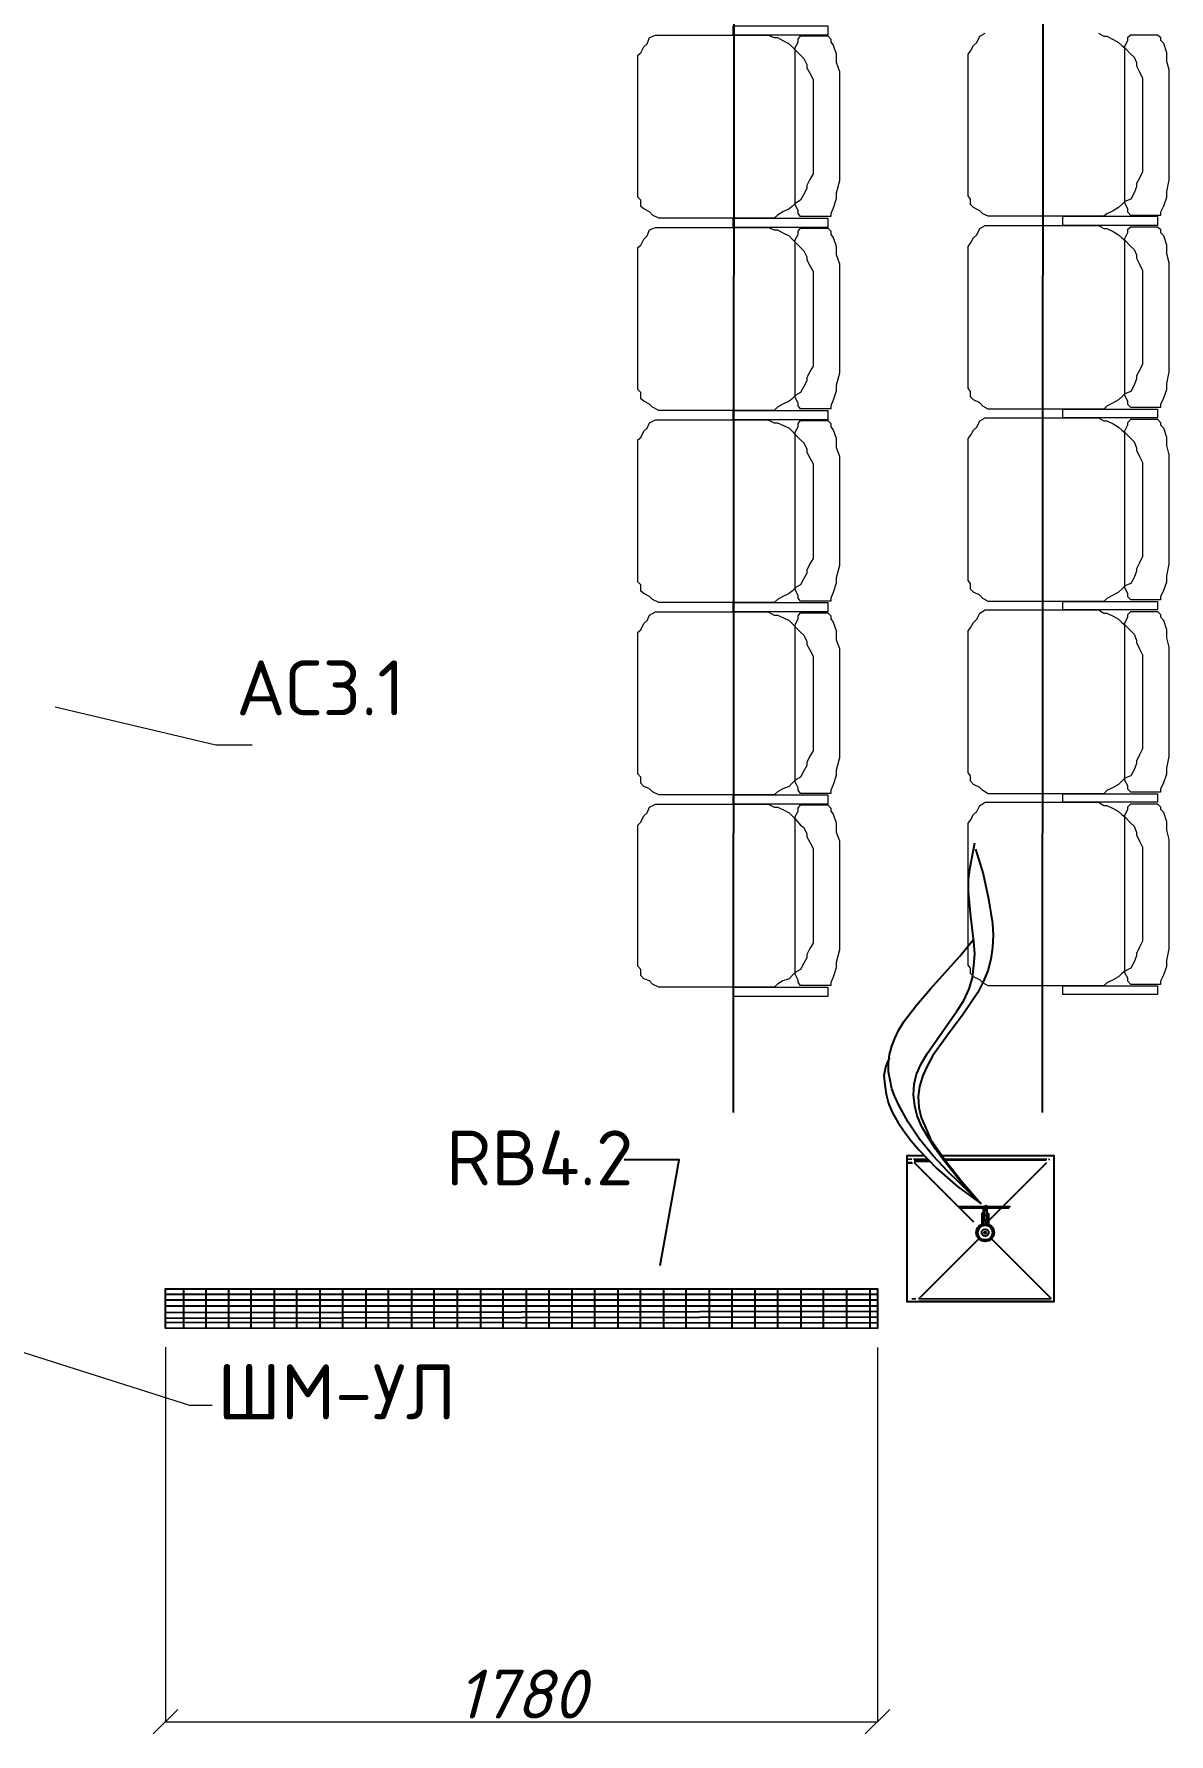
# Model space of a CAD drawing. Header units: millimetres. Extents: x 3050 to 430575, y -569542 to 36130.
# Drawn here: x 299157 to 302059, y -473639 to -469292 of the extents above; entities that cross this region are included whole.
import ezdxf

# ---------------------------------------------------------------- set-up
doc = ezdxf.new("R2010")
doc.units = ezdxf.units.MM
doc.layers.add('PDF _Геометрия', color=7, linetype='Continuous')
doc.layers.add('PDF _Текст', color=7, linetype='Continuous')
doc.layers.add('TLS razmeri', color=7, linetype='Continuous', lineweight=9)
doc.layers.add('Стены отделка', color=7, linetype='Continuous', lineweight=30)
doc.styles.add('PDF ISOCPEUR', font='isocpeur.ttf')
doc.styles.add('ГОСТ ISOCP 2.5', font='isocpeui.ttf', dxfattribs={"height": 2.5})
doc.dimstyles.new('СПДС NEW2.5', dxfattribs={"dimtxt": 2.5, "dimasz": 2.5, "dimexe": 1, "dimexo": 1, "dimgap": 1.5, "dimtad": 1, "dimdec": 0, "dimrnd": 5, "dimtxsty": 'ГОСТ ISOCP 2.5', "dimblk": 'OBLIQUE', "dimcen": 0, "dimclrd": 256, "dimclre": 256, "dimclrt": 256, "dimadec": 0, "dimazin": 2, "dimtp": 0.1, "dimtm": 0.1, "dimtfac": 0.71, "dimtdec": 0, "dimtmove": 0, "dimatfit": 3, "dimfxl": 1, "dimtfill": 1, "dimtolj": 1, "dimlwd": -1, "dimlwe": -1, "dimarcsym": 1})

# ---------------------------------------------------------------- blocks, each defined once
blk = doc.blocks.new('_Oblique')
at = {"color": 0, "linetype": 'ByBlock', "lineweight": -2}
blk.add_line((-0.5, -0.5), (0.5, 0.5), dxfattribs=at)
blk = doc.blocks.new('*D2622')
at = {"layer": 'Defpoints', "color": 0, "transparency": 16777216}
for p in [(15454.1, -61251.1), (19094.9, -61251.6), (19094.9, -63167.6)]:
    blk.add_point(p, dxfattribs=at)
at = {"layer": 'TLS razmeri', "linetype": 'ByBlock', "transparency": 16777216}
for p, q in [((15454.1, -61252.1), (15454.1, -63168.6)), ((19094.9, -61252.6), (19094.9, -63168.6)), ((15454.1, -63167.6), (19094.9, -63167.6))]:
    blk.add_line(p, q, dxfattribs=at)
at = {"layer": 'TLS razmeri', "transparency": 16777216, "xscale": 125, "yscale": 125, "zscale": 125, "rotation": 180}
blk.add_blockref('_Oblique', (15454.1, -63167.6), dxfattribs=at)
at = {"layer": 'TLS razmeri', "transparency": 16777216, "xscale": 125, "yscale": 125, "zscale": 125}
blk.add_blockref('_Oblique', (19094.9, -63167.6), dxfattribs=at)
at = {"layer": 'TLS razmeri', "transparency": 16777216, "insert": (17274.5, -63026), "char_height": 2.5, "attachment_point": 5, "style": 'ГОСТ ISOCP 2.5', "bg_fill": 3, "box_fill_scale": 1.1, "bg_fill_color": 256, "bg_fill_true_color": 13158600, "bg_fill_transparency": 0}
blk.add_mtext('\\A1;{\\H100x;1780}', dxfattribs=at)
blk = doc.blocks.new('ТХ3 4 этаж')
at = {"color": 5, "lineweight": 25}
for p, q in [((18364.8, -46510), (18356.9, -60051.5)), ((19944.8, -46510), (19936.9, -60051.5))]:
    blk.add_line(p, q, dxfattribs=at)
at = {"layer": 'PDF _Геометрия', "color": 5, "lineweight": 9}
for points in [[(18356.9, -54493.2), (18840.7, -54493.2), (18840.7, -54540.8), (18356.9, -54540.8)], [(17869.1, -55111.8), (17869.1, -54643.9), (17885, -54632), (17900.8, -54600.3), (17916.7, -54584.4), (17928.6, -54552.7), (17960.3, -54540.8), (17992.1, -54540.8), (18007.9, -54540.8), (18475.8, -54540.8), (18507.6, -54540.8), (18535.3, -54540.8), (18567, -54552.7), (18582.9, -54552.7), (18610.7, -54568.5), (18642.4, -54584.4), (18658.2, -54600.3), (18674.1, -54616.1), (18701.9, -54643.9), (18717.7, -54659.8), (18733.6, -54691.5), (18733.6, -54707.3), (18749.4, -54735.1), (18765.3, -54766.8), (18765.3, -54798.5), (18765.3, -54826.3), (18765.3, -55024.6), (18765.3, -55203), (18765.3, -55218.9), (18765.3, -55250.6), (18749.4, -55278.4), (18733.6, -55310.1), (18733.6, -55325.9), (18717.7, -55353.7), (18701.9, -55385.4), (18674.1, -55401.3), (18658.2, -55417.1), (18642.4, -55429), (18610.7, -55444.9), (18582.9, -55460.8), (18567, -55476.6), (18535.3, -55476.6), (18507.6, -55476.6), (18475.8, -55476.6), (18007.9, -55476.6), (17976.2, -55476.6), (17944.5, -55460.8), (17928.6, -55444.9), (17900.8, -55429), (17885, -55417.1), (17885, -55385.4), (17869.1, -55369.6), (17869.1, -55337.8)], [(18674.1, -54743), (18674.1, -54604.2), (18690, -54576.5), (18690, -54560.6), (18701.9, -54544.8), (18717.7, -54544.8), (18840.7, -54544.8), (18856.5, -54560.6), (18856.5, -54576.5), (18868.4, -54592.3), (18884.3, -54636), (18884.3, -54679.6), (18900.1, -54727.2), (18900.1, -54770.8), (18900.1, -54834.2), (18900.1, -55183.2), (18900.1, -55242.7), (18900.1, -55286.3), (18884.3, -55349.7), (18884.3, -55377.5), (18868.4, -55425.1), (18856.5, -55452.8), (18856.5, -55468.7), (18840.7, -55468.7), (18717.7, -55468.7), (18701.9, -55468.7), (18690, -55452.8), (18690, -55437), (18674.1, -55409.2), (18674.1, -55377.5), (18674.1, -55349.7), (18674.1, -55270.4)], [(20359.4, -54732.8), (20359.4, -54598), (20375.3, -54566.3), (20375.3, -54550.4), (20391.1, -54538.5), (20407, -54538.5), (20526, -54538.5), (20541.8, -54550.4), (20541.8, -54566.3), (20557.7, -54582.2), (20573.5, -54629.7), (20573.5, -54673.4), (20585.4, -54717), (20585.4, -54764.6), (20585.4, -54824), (20585.4, -55173), (20585.4, -55232.5), (20585.4, -55280.1), (20573.5, -55339.6), (20573.5, -55371.3), (20557.7, -55414.9), (20541.8, -55446.6), (20541.8, -55462.5), (20526, -55462.5), (20407, -55462.5), (20391.1, -55462.5), (20375.3, -55446.6), (20375.3, -55430.8), (20359.4, -55399), (20359.4, -55371.3), (20359.4, -55339.6), (20359.4, -55264.2)], [(20042.2, -55466.4), (20526, -55466.4), (20526, -55514), (20042.2, -55514)], [(17869.1, -56095.2), (17869.1, -55627.3), (17885, -55615.4), (17900.8, -55583.7), (17916.7, -55567.8), (17928.6, -55536.1), (17960.3, -55524.2), (17992.1, -55524.2), (18007.9, -55524.2), (18475.8, -55524.2), (18507.6, -55524.2), (18535.3, -55524.2), (18567, -55536.1), (18582.9, -55536.1), (18610.7, -55552), (18642.4, -55567.8), (18658.2, -55583.7), (18674.1, -55599.6), (18701.9, -55627.3), (18717.7, -55643.2), (18733.6, -55674.9), (18733.6, -55690.8), (18749.4, -55718.5), (18765.3, -55750.2), (18765.3, -55782), (18765.3, -55809.7), (18765.3, -56008), (18765.3, -56186.4), (18765.3, -56202.3), (18765.3, -56234), (18749.4, -56261.8), (18733.6, -56293.5), (18733.6, -56309.4), (18717.7, -56337.1), (18701.9, -56368.8), (18674.1, -56384.7), (18658.2, -56400.6), (18642.4, -56412.5), (18610.7, -56428.3), (18582.9, -56444.2), (18567, -56460.1), (18535.3, -56460.1), (18507.6, -56460.1), (18475.8, -56460.1), (18007.9, -56460.1), (17976.2, -56460.1), (17944.5, -56444.2), (17928.6, -56428.3), (17900.8, -56412.5), (17885, -56400.6), (17885, -56368.8), (17869.1, -56353), (17869.1, -56325.2)], [(18356.9, -55476.6), (18840.7, -55476.6), (18840.7, -55524.2), (18356.9, -55524.2)], [(18674.1, -55726.4), (18674.1, -55587.7), (18690, -55559.9), (18690, -55544), (18701.9, -55528.2), (18717.7, -55528.2), (18840.7, -55528.2), (18856.5, -55544), (18856.5, -55559.9), (18868.4, -55575.8), (18884.3, -55619.4), (18884.3, -55663), (18900.1, -55710.6), (18900.1, -55754.2), (18900.1, -55817.7), (18900.1, -56166.6), (18900.1, -56226.1), (18900.1, -56269.7), (18884.3, -56333.2), (18884.3, -56360.9), (18868.4, -56408.5), (18856.5, -56436.3), (18856.5, -56452.1), (18840.7, -56452.1), (18717.7, -56452.1), (18701.9, -56452.1), (18690, -56436.3), (18690, -56424.4), (18674.1, -56392.6), (18674.1, -56360.9), (18674.1, -56333.2), (18674.1, -56253.8)], [(19558.4, -56089), (19558.4, -55621.1), (19570.3, -55605.2), (19586.2, -55577.5), (19602, -55561.6), (19617.9, -55529.9), (19645.6, -55514), (19677.4, -55514), (19693.2, -55514), (20161.1, -55514), (20192.9, -55514), (20224.6, -55514), (20252.3, -55529.9), (20268.2, -55529.9), (20299.9, -55545.8), (20327.7, -55561.6), (20343.5, -55577.5), (20359.4, -55589.4), (20391.1, -55621.1), (20407, -55637), (20418.9, -55664.7), (20418.9, -55680.6), (20434.8, -55712.3), (20450.6, -55744), (20450.6, -55771.8), (20450.6, -55803.5), (20450.6, -56001.8), (20450.6, -56180.2), (20450.6, -56196.1), (20450.6, -56223.8), (20434.8, -56255.6), (20418.9, -56283.3), (20418.9, -56299.2), (20407, -56330.9), (20391.1, -56362.6), (20359.4, -56374.5), (20343.5, -56390.4), (20327.7, -56406.2), (20299.9, -56422.1), (20268.2, -56438), (20252.3, -56453.8), (20224.6, -56453.8), (20192.9, -56453.8), (20161.1, -56453.8), (19693.2, -56453.8), (19661.5, -56453.8), (19633.7, -56438), (19617.9, -56422.1), (19586.2, -56406.2), (19570.3, -56390.4), (19570.3, -56362.6), (19558.4, -56346.8), (19558.4, -56315)], [(20359.4, -55716.3), (20359.4, -55581.4), (20375.3, -55549.7), (20375.3, -55533.9), (20391.1, -55522), (20407, -55522), (20526, -55522), (20541.8, -55533.9), (20541.8, -55549.7), (20557.7, -55565.6), (20573.5, -55613.2), (20573.5, -55656.8), (20585.4, -55704.4), (20585.4, -55748), (20585.4, -55807.5), (20585.4, -56156.4), (20585.4, -56215.9), (20585.4, -56263.5), (20573.5, -56323), (20573.5, -56354.7), (20557.7, -56398.3), (20541.8, -56430), (20541.8, -56445.9), (20526, -56445.9), (20407, -56445.9), (20391.1, -56445.9), (20375.3, -56430), (20375.3, -56414.2), (20359.4, -56382.5), (20359.4, -56354.7), (20359.4, -56323), (20359.4, -56247.6)], [(17869.1, -57078.7), (17869.1, -56610.7), (17885, -56598.8), (17900.8, -56567.1), (17916.7, -56551.3), (17928.6, -56523.5), (17960.3, -56507.6), (17992.1, -56507.6), (18007.9, -56507.6), (18475.8, -56507.6), (18507.6, -56507.6), (18535.3, -56507.6), (18567, -56523.5), (18582.9, -56523.5), (18610.7, -56535.4), (18642.4, -56551.3), (18658.2, -56567.1), (18674.1, -56583), (18701.9, -56610.7), (18717.7, -56626.6), (18733.6, -56658.3), (18733.6, -56674.2), (18749.4, -56701.9), (18765.3, -56733.7), (18765.3, -56765.4), (18765.3, -56793.1), (18765.3, -56991.4), (18765.3, -57169.9), (18765.3, -57185.7), (18765.3, -57217.4), (18749.4, -57245.2), (18733.6, -57276.9), (18733.6, -57292.8), (18717.7, -57320.5), (18701.9, -57352.3), (18674.1, -57368.1), (18658.2, -57384), (18642.4, -57395.9), (18610.7, -57411.8), (18582.9, -57427.6), (18567, -57443.5), (18535.3, -57443.5), (18507.6, -57443.5), (18475.8, -57443.5), (18007.9, -57443.5), (17976.2, -57443.5), (17944.5, -57427.6), (17928.6, -57411.8), (17900.8, -57395.9), (17885, -57384), (17885, -57352.3), (17869.1, -57336.4), (17869.1, -57308.6)], [(18356.9, -56460.1), (18840.7, -56460.1), (18840.7, -56507.6), (18356.9, -56507.6)], [(18674.1, -56709.9), (18674.1, -56571.1), (18690, -56543.3), (18690, -56527.5), (18701.9, -56511.6), (18717.7, -56511.6), (18840.7, -56511.6), (18856.5, -56527.5), (18856.5, -56543.3), (18868.4, -56559.2), (18884.3, -56602.8), (18884.3, -56650.4), (18900.1, -56694), (18900.1, -56737.6), (18900.1, -56801.1), (18900.1, -57150), (18900.1, -57209.5), (18900.1, -57253.1), (18884.3, -57316.6), (18884.3, -57344.3), (18868.4, -57391.9), (18856.5, -57419.7), (18856.5, -57435.5), (18840.7, -57435.5), (18717.7, -57435.5), (18701.9, -57435.5), (18690, -57419.7), (18690, -57407.8), (18674.1, -57376.1), (18674.1, -57344.3), (18674.1, -57316.6), (18674.1, -57241.2)], [(19558.4, -57072.4), (19558.4, -56604.5), (19570.3, -56588.7), (19586.2, -56560.9), (19602, -56545), (19617.9, -56513.3), (19645.6, -56497.5), (19677.4, -56497.5), (19693.2, -56497.5), (20161.1, -56497.5), (20192.9, -56497.5), (20224.6, -56497.5), (20252.3, -56513.3), (20268.2, -56513.3), (20299.9, -56529.2), (20327.7, -56545), (20343.5, -56560.9), (20359.4, -56572.8), (20391.1, -56604.5), (20407, -56620.4), (20418.9, -56652.1), (20418.9, -56664), (20434.8, -56695.7), (20450.6, -56727.4), (20450.6, -56755.2), (20450.6, -56786.9), (20450.6, -56985.2), (20450.6, -57163.6), (20450.6, -57179.5), (20450.6, -57207.3), (20434.8, -57239), (20418.9, -57270.7), (20418.9, -57282.6), (20407, -57314.3), (20391.1, -57346.1), (20359.4, -57358), (20343.5, -57373.8), (20327.7, -57389.7), (20299.9, -57405.5), (20268.2, -57421.4), (20252.3, -57437.3), (20224.6, -57437.3), (20192.9, -57437.3), (20161.1, -57437.3), (19693.2, -57437.3), (19661.5, -57437.3), (19633.7, -57421.4), (19617.9, -57405.5), (19586.2, -57389.7), (19570.3, -57373.8), (19570.3, -57346.1), (19558.4, -57330.2), (19558.4, -57298.5)], [(20042.2, -56453.8), (20526, -56453.8), (20526, -56497.5), (20042.2, -56497.5)], [(20359.4, -56699.7), (20359.4, -56564.9), (20375.3, -56533.1), (20375.3, -56521.2), (20391.1, -56505.4), (20407, -56505.4), (20526, -56505.4), (20541.8, -56521.2), (20541.8, -56533.1), (20557.7, -56549), (20573.5, -56596.6), (20573.5, -56640.2), (20585.4, -56687.8), (20585.4, -56731.4), (20585.4, -56790.9), (20585.4, -57139.9), (20585.4, -57199.3), (20585.4, -57246.9), (20573.5, -57306.4), (20573.5, -57338.1), (20557.7, -57381.7), (20541.8, -57413.5), (20541.8, -57429.3), (20526, -57429.3), (20407, -57429.3), (20391.1, -57429.3), (20375.3, -57413.5), (20375.3, -57397.6), (20359.4, -57365.9), (20359.4, -57338.1), (20359.4, -57306.4), (20359.4, -57231.1)], [(18356.9, -57443.5), (18840.7, -57443.5), (18840.7, -57491.1), (18356.9, -57491.1)], [(20042.2, -57437.3), (20526, -57437.3), (20526, -57480.9), (20042.2, -57480.9)], [(17869.1, -58062.1), (17869.1, -57594.2), (17885, -57582.3), (17900.8, -57550.5), (17916.7, -57534.7), (17928.6, -57506.9), (17960.3, -57491.1), (17992.1, -57491.1), (18007.9, -57491.1), (18475.8, -57491.1), (18507.6, -57491.1), (18535.3, -57491.1), (18567, -57506.9), (18582.9, -57506.9), (18610.7, -57518.8), (18642.4, -57534.7), (18658.2, -57550.5), (18674.1, -57566.4), (18701.9, -57594.2), (18717.7, -57610), (18733.6, -57641.7), (18733.6, -57657.6), (18749.4, -57685.4), (18765.3, -57717.1), (18765.3, -57748.8), (18765.3, -57776.6), (18765.3, -57974.8), (18765.3, -58153.3), (18765.3, -58169.1), (18765.3, -58200.9), (18749.4, -58228.6), (18733.6, -58260.4), (18733.6, -58276.2), (18717.7, -58304), (18701.9, -58335.7), (18674.1, -58351.6), (18658.2, -58367.4), (18642.4, -58383.3), (18610.7, -58395.2), (18582.9, -58411), (18567, -58426.9), (18535.3, -58426.9), (18507.6, -58426.9), (18475.8, -58426.9), (18007.9, -58426.9), (17976.2, -58426.9), (17944.5, -58411), (17928.6, -58395.2), (17900.8, -58383.3), (17885, -58367.4), (17885, -58335.7), (17869.1, -58319.8), (17869.1, -58292.1)], [(18674.1, -57693.3), (18674.1, -57554.5), (18690, -57526.7), (18690, -57510.9), (18701.9, -57495), (18717.7, -57495), (18840.7, -57495), (18856.5, -57510.9), (18856.5, -57526.7), (18868.4, -57542.6), (18884.3, -57586.2), (18884.3, -57633.8), (18900.1, -57677.4), (18900.1, -57721.1), (18900.1, -57784.5), (18900.1, -58133.5), (18900.1, -58192.9), (18900.1, -58236.6), (18884.3, -58300), (18884.3, -58327.8), (18868.4, -58375.3), (18856.5, -58403.1), (18856.5, -58419), (18840.7, -58419), (18717.7, -58419), (18701.9, -58419), (18690, -58403.1), (18690, -58391.2), (18674.1, -58359.5), (18674.1, -58327.8), (18674.1, -58300), (18674.1, -58224.7)], [(19558.4, -58055.9), (19558.4, -57587.9), (19570.3, -57572.1), (19586.2, -57544.3), (19602, -57528.5), (19617.9, -57496.7), (19645.6, -57480.9), (19677.4, -57480.9), (19693.2, -57480.9), (20161.1, -57480.9), (20192.9, -57480.9), (20224.6, -57480.9), (20252.3, -57496.7), (20268.2, -57496.7), (20299.9, -57512.6), (20327.7, -57528.5), (20343.5, -57544.3), (20359.4, -57556.2), (20391.1, -57587.9), (20407, -57603.8), (20418.9, -57635.5), (20418.9, -57647.4), (20434.8, -57679.1), (20450.6, -57710.9), (20450.6, -57738.6), (20450.6, -57770.4), (20450.6, -57968.6), (20450.6, -58147.1), (20450.6, -58162.9), (20450.6, -58190.7), (20434.8, -58222.4), (20418.9, -58254.1), (20418.9, -58266), (20407, -58297.8), (20391.1, -58329.5), (20359.4, -58341.4), (20343.5, -58357.2), (20327.7, -58373.1), (20299.9, -58389), (20268.2, -58404.8), (20252.3, -58420.7), (20224.6, -58420.7), (20192.9, -58420.7), (20161.1, -58420.7), (19693.2, -58420.7), (19661.5, -58420.7), (19633.7, -58404.8), (19617.9, -58389), (19586.2, -58373.1), (19570.3, -58357.2), (19570.3, -58329.5), (19558.4, -58313.6), (19558.4, -58281.9)], [(20359.4, -57683.1), (20359.4, -57548.3), (20375.3, -57516.6), (20375.3, -57504.7), (20391.1, -57488.8), (20407, -57488.8), (20526, -57488.8), (20541.8, -57504.7), (20541.8, -57516.6), (20557.7, -57532.4), (20573.5, -57580), (20573.5, -57623.6), (20585.4, -57671.2), (20585.4, -57714.8), (20585.4, -57774.3), (20585.4, -58123.3), (20585.4, -58186.7), (20585.4, -58230.3), (20573.5, -58289.8), (20573.5, -58321.5), (20557.7, -58365.2), (20541.8, -58396.9), (20541.8, -58412.8), (20526, -58412.8), (20407, -58412.8), (20391.1, -58412.8), (20375.3, -58396.9), (20375.3, -58381), (20359.4, -58353.3), (20359.4, -58321.5), (20359.4, -58289.8), (20359.4, -58214.5)], [(18356.9, -58426.9), (18840.7, -58426.9), (18840.7, -58474.5), (18356.9, -58474.5)], [(20042.2, -58420.7), (20526, -58420.7), (20526, -58464.3), (20042.2, -58464.3)], [(17869.1, -59045.5), (17869.1, -58581.5), (17885, -58565.7), (17900.8, -58534), (17916.7, -58518.1), (17928.6, -58490.3), (17960.3, -58474.5), (17992.1, -58474.5), (18007.9, -58474.5), (18475.8, -58474.5), (18507.6, -58474.5), (18535.3, -58474.5), (18567, -58490.3), (18582.9, -58490.3), (18610.7, -58502.2), (18642.4, -58518.1), (18658.2, -58534), (18674.1, -58549.8), (18701.9, -58581.5), (18717.7, -58593.4), (18733.6, -58625.2), (18733.6, -58641), (18749.4, -58668.8), (18765.3, -58700.5), (18765.3, -58732.2), (18765.3, -58760), (18765.3, -58962.2), (18765.3, -59136.7), (18765.3, -59152.6), (18765.3, -59184.3), (18749.4, -59212.1), (18733.6, -59243.8), (18733.6, -59259.6), (18717.7, -59287.4), (18701.9, -59319.1), (18674.1, -59335), (18658.2, -59350.8), (18642.4, -59366.7), (18610.7, -59378.6), (18582.9, -59394.5), (18567, -59410.3), (18535.3, -59410.3), (18507.6, -59410.3), (18475.8, -59410.3), (18007.9, -59410.3), (17976.2, -59410.3), (17944.5, -59394.5), (17928.6, -59378.6), (17900.8, -59366.7), (17885, -59350.8), (17885, -59319.1), (17869.1, -59303.3), (17869.1, -59275.5)], [(18674.1, -58676.7), (18674.1, -58537.9), (18690, -58510.2), (18690, -58494.3), (18701.9, -58478.4), (18717.7, -58478.4), (18840.7, -58478.4), (18856.5, -58494.3), (18856.5, -58510.2), (18868.4, -58526), (18884.3, -58569.7), (18884.3, -58617.2), (18900.1, -58660.9), (18900.1, -58708.4), (18900.1, -58767.9), (18900.1, -59116.9), (18900.1, -59176.4), (18900.1, -59220), (18884.3, -59283.4), (18884.3, -59311.2), (18868.4, -59358.8), (18856.5, -59386.5), (18856.5, -59402.4), (18840.7, -59402.4), (18717.7, -59402.4), (18701.9, -59402.4), (18690, -59386.5), (18690, -59374.6), (18674.1, -59342.9), (18674.1, -59311.2), (18674.1, -59283.4), (18674.1, -59208.1)], [(19558.4, -59039.3), (19558.4, -58571.4), (19570.3, -58555.5), (19586.2, -58527.7), (19602, -58511.9), (19617.9, -58480.2), (19645.6, -58464.3), (19677.4, -58464.3), (19693.2, -58464.3), (20161.1, -58464.3), (20192.9, -58464.3), (20224.6, -58464.3), (20252.3, -58480.2), (20268.2, -58480.2), (20299.9, -58496), (20327.7, -58511.9), (20343.5, -58527.7), (20359.4, -58539.6), (20391.1, -58571.4), (20407, -58587.2), (20418.9, -58619), (20418.9, -58630.8), (20434.8, -58662.6), (20450.6, -58694.3), (20450.6, -58722.1), (20450.6, -58753.8), (20450.6, -58952), (20450.6, -59130.5), (20450.6, -59146.4), (20450.6, -59174.1), (20434.8, -59205.8), (20418.9, -59237.6), (20418.9, -59249.5), (20407, -59281.2), (20391.1, -59312.9), (20359.4, -59328.8), (20343.5, -59340.7), (20327.7, -59356.5), (20299.9, -59372.4), (20268.2, -59388.2), (20252.3, -59404.1), (20224.6, -59404.1), (20192.9, -59404.1), (20161.1, -59404.1), (19693.2, -59404.1), (19661.5, -59404.1), (19633.7, -59388.2), (19617.9, -59372.4), (19586.2, -59356.5), (19570.3, -59340.7), (19570.3, -59312.9), (19558.4, -59297), (19558.4, -59265.3)], [(20359.4, -58666.5), (20359.4, -58531.7), (20375.3, -58500), (20375.3, -58488.1), (20391.1, -58472.2), (20407, -58472.2), (20526, -58472.2), (20541.8, -58488.1), (20541.8, -58500), (20557.7, -58515.9), (20573.5, -58563.4), (20573.5, -58607.1), (20585.4, -58654.6), (20585.4, -58698.3), (20585.4, -58757.7), (20585.4, -59106.7), (20585.4, -59170.1), (20585.4, -59213.8), (20573.5, -59273.2), (20573.5, -59305), (20557.7, -59348.6), (20541.8, -59380.3), (20541.8, -59396.2), (20526, -59396.2), (20407, -59396.2), (20391.1, -59396.2), (20375.3, -59380.3), (20375.3, -59364.5), (20359.4, -59336.7), (20359.4, -59305), (20359.4, -59273.2), (20359.4, -59197.9)], [(18356.9, -59410.3), (18840.7, -59410.3), (18840.7, -59457.9), (18356.9, -59457.9)], [(20042.2, -59404.1), (20526, -59404.1), (20526, -59447.7), (20042.2, -59447.7)]]:
    blk.add_lwpolyline(points, close=True, dxfattribs=at)
for points in [[(20224.6, -54530.6), (20252.3, -54546.5), (20268.2, -54546.5), (20299.9, -54562.3), (20327.7, -54578.2), (20343.5, -54594.1), (20359.4, -54605.9), (20391.1, -54637.7), (20407, -54653.5), (20418.9, -54681.3), (20418.9, -54697.2), (20434.8, -54728.9), (20450.6, -54760.6), (20450.6, -54788.4), (20450.6, -54820.1), (20450.6, -55018.4), (20450.6, -55196.8), (20450.6, -55212.7), (20450.6, -55240.4), (20434.8, -55272.1), (20418.9, -55299.9), (20418.9, -55315.8), (20407, -55347.5), (20391.1, -55379.2), (20359.4, -55391.1), (20343.5, -55407), (20327.7, -55422.8), (20299.9, -55438.7), (20268.2, -55454.5), (20252.3, -55466.4), (20224.6, -55466.4), (20192.9, -55466.4), (20161.1, -55466.4), (19693.2, -55466.4), (19661.5, -55466.4), (19633.7, -55454.5), (19617.9, -55438.7), (19586.2, -55422.8), (19570.3, -55407), (19570.3, -55379.2), (19558.4, -55363.3), (19558.4, -55331.6), (19558.4, -55105.6), (19558.4, -54637.7), (19570.3, -54621.8), (19586.2, -54594.1), (19602, -54578.2), (19617.9, -54546.5), (19645.6, -54530.6)], [(14889.9, -57976.1), (15711.6, -58170), (15897.9, -58170)]]:
    blk.add_lwpolyline(points, dxfattribs=at)
at = {"layer": 'PDF _Геометрия', "color": 5, "lineweight": 25}
for points in [[(19595.8, -58704.4), (19635.5, -58831.3), (19663.3, -58958.2), (19683.1, -59085.1), (19687.1, -59144.5), (19683.1, -59208), (19675.2, -59267.5), (19659.3, -59327), (19635.5, -59382.5), (19607.7, -59438), (19532.4, -59549), (19453.1, -59656.1), (19377.7, -59759.2), (19350, -59810.7), (19326.2, -59862.3), (19310.3, -59917.8), (19302.4, -59969.4), (19306.4, -60024.9), (19318.3, -60076.4), (19342.1, -60131.9), (19365.9, -60187.5), (19401.5, -60239), (19441.2, -60294.5), (19528.4, -60405.6), (19623.6, -60516.6), (19520.5, -60405.6), (19429.3, -60290.6), (19389.6, -60235), (19354, -60179.5), (19322.2, -60124), (19298.4, -60068.5), (19286.5, -60016.9), (19278.6, -59961.4), (19282.6, -59905.9), (19294.5, -59854.4), (19318.3, -59802.8), (19350, -59747.3), (19425.3, -59640.2), (19500.7, -59533.2), (19536.4, -59477.6), (19564.1, -59418.2), (19580, -59362.6), (19587.9, -59299.2), (19591.9, -59239.7), (19587.9, -59176.3), (19572.1, -59049.4), (19560.2, -58922.5), (19560.2, -58859), (19568.1, -58795.6), (19591.9, -58672.7)], [(19155.7, -59771.1), (19143.8, -59794.9), (19135.9, -59818.7), (19127.9, -59862.3), (19131.9, -59909.9), (19139.8, -59957.5), (19151.7, -60005), (19171.5, -60052.6), (19199.3, -60100.2), (19231, -60147.8), (19266.7, -60195.4), (19306.4, -60243), (19397.6, -60338.1), (19504.6, -60429.3), (19623.6, -60516.6), (19457.1, -60354), (19377.7, -60270.7), (19310.3, -60187.5), (19250.9, -60100.2), (19203.3, -60013), (19183.4, -59969.4), (19167.6, -59929.7), (19159.7, -59886.1), (19151.7, -59842.5), (19151.7, -59798.8), (19155.7, -59755.2), (19167.6, -59711.6), (19183.4, -59671.9), (19203.3, -59628.3), (19231, -59584.7), (19294.5, -59501.4), (19365.9, -59418.2), (19441.2, -59334.9), (19516.5, -59251.6), (19584, -59168.3)], [(17984.1, -60833.9), (18079.9, -60294.1), (17799.9, -60294.1)], [(19421.4, -60270.7), (19996.4, -60270.7), (19996.4, -61020.2), (19246.9, -61020.2), (19246.9, -60270.7), (19330.2, -60270.7)], [(19587.9, -60611.8), (19282.6, -60306.4)], [(19655.3, -60611.8), (19960.7, -60306.4)], [(19635.5, -60623.6), (19635.5, -60568.1), (19627.6, -60568.1), (19627.6, -60623.6)], [(19627.6, -60576.1), (19663.3, -60576.1)], [(19651.4, -60607.8), (19655.3, -60607.8), (19655.3, -60576.1), (19655.3, -60544.3), (19651.4, -60544.3), (19651.4, -60607.8), (19639.5, -60607.8), (19639.5, -60544.3), (19635.5, -60544.3), (19635.5, -60576.1), (19635.5, -60607.8), (19639.5, -60607.8)], [(19655.3, -60623.6), (19655.3, -60568.1), (19663.3, -60568.1), (19663.3, -60623.6)], [(19306.4, -61004.3), (19611.7, -60699)], [(19984.5, -61004.3), (19679.1, -60699)], [(15545.8, -60952.8), (15545.8, -61155)], [(15660.8, -60952.8), (15660.8, -61155.1)], [(15775.8, -60953.2), (15775.8, -61155.5)], [(15890.8, -60953.2), (15890.8, -61155.5)], [(16009.8, -60953.2), (16009.8, -61155.5)], [(16124.8, -60953.2), (16124.8, -61155.5)], [(16243.8, -60953.2), (16243.8, -61155.5)], [(16358.8, -60953.2), (16358.8, -61155.5)], [(16477.7, -60953.2), (16477.7, -61155.5)], [(16592.7, -60953.2), (16592.7, -61155.5)], [(16711.7, -60953.2), (16711.7, -61155.5)], [(16826.7, -60953.2), (16826.7, -61155.5)], [(16945.6, -60953.2), (16945.6, -61155.5)], [(17064.6, -60953.2), (17064.6, -61155.5)], [(17179.6, -60953.2), (17179.6, -61155.5)], [(17298.6, -60953.2), (17298.6, -61155.5)], [(17413.6, -60953.2), (17413.6, -61155.5)], [(17532.5, -60953.2), (17532.5, -61155.5)], [(17647.5, -60953.2), (17647.5, -61155.5)], [(17766.5, -60953.2), (17766.5, -61155.5)], [(17881.5, -60953.2), (17881.5, -61155.5)], [(18000.4, -60953.2), (18000.4, -61155.5)], [(18115.4, -60953.2), (18115.4, -61155.5)], [(18234.4, -60953.2), (18234.4, -61155.5)], [(18349.4, -60953.2), (18349.4, -61155.5)], [(18468.4, -60953.2), (18468.4, -61155.5)], [(18583.4, -60953.2), (18583.4, -61155.5)], [(18702.3, -60953.2), (18702.3, -61155.5)], [(18817.3, -60953.2), (18817.3, -61155.5)], [(18936.3, -60953.2), (18936.3, -61155.5)], [(19055.2, -60953.2), (19055.2, -61155.5)], [(15454.1, -60981), (19094.9, -60981)], [(15454.1, -61008.8), (19094.9, -61008.8)], [(15454.1, -61040.5), (19094.9, -61040.5)], [(15454.1, -61073.8), (19094.9, -61068.2)], [(15454.1, -61103.8), (19094.9, -61096)], [(15454.1, -61124), (19094.9, -61127.7)]]:
    blk.add_lwpolyline(points, dxfattribs=at)
at = {"layer": 'PDF _Геометрия', "color": 5, "lineweight": 0}
for points in [[(19246.9, -60290.6), (19266.7, -60290.6), (19246.9, -60290.6)], [(19246.9, -60306.4), (19270.7, -60306.4), (19246.9, -60306.4)], [(19246.9, -60310.4), (19274.6, -60310.4), (19246.9, -60310.4)], [(19266.7, -60290.6), (19270.7, -60290.6), (19266.7, -60290.6)], [(19278.6, -60290.6), (19354, -60290.6), (19278.6, -60290.6)], [(19282.6, -60294.5), (19357.9, -60294.5), (19282.6, -60294.5)], [(19282.6, -60298.5), (19361.9, -60298.5), (19282.6, -60298.5)], [(19282.6, -60302.4), (19365.9, -60302.4), (19282.6, -60302.4)], [(19437.2, -60290.6), (19960.7, -60290.6), (19437.2, -60290.6)], [(19437.2, -60294.5), (19956.7, -60294.5), (19437.2, -60294.5)], [(19968.6, -60290.6), (19972.6, -60290.6), (19968.6, -60290.6)], [(19512.6, -60532.4), (19643.4, -60532.4), (19512.6, -60532.4)], [(19520.5, -60540.4), (19639.5, -60540.4), (19520.5, -60540.4)], [(19639.5, -60603.8), (19639.5, -60607.8), (19639.5, -60603.8)], [(19639.5, -60603.8), (19643.4, -60603.8), (19639.5, -60603.8)], [(19647.4, -60532.4), (19774.3, -60532.4), (19647.4, -60532.4)], [(19651.4, -60536.4), (19770.3, -60536.4), (19651.4, -60536.4)], [(19651.4, -60540.4), (19766.4, -60540.4), (19651.4, -60540.4)], [(19643.4, -60607.8), (19647.4, -60607.8), (19643.4, -60607.8)], [(19270.7, -61004.3), (19290.5, -61004.3), (19270.7, -61004.3)], [(19290.5, -61020.2), (19298.4, -61020.2), (19290.5, -61020.2)], [(19290.5, -61020.2), (19294.5, -61020.2), (19290.5, -61020.2)], [(19298.4, -61020.2), (19992.4, -61020.2), (19298.4, -61020.2)], [(19302.4, -61020.2), (19988.4, -61020.2), (19302.4, -61020.2)], [(19306.4, -61004.3), (19980.5, -61004.3), (19306.4, -61004.3)], [(19306.4, -61016.2), (19984.5, -61016.2), (19306.4, -61016.2)]]:
    blk.add_lwpolyline(points, dxfattribs=at)
for points in [[(19972.6, -60294.5), (19972.6, -60290.6)], [(19639.5, -60548.3), (19639.5, -60544.3)], [(19651.4, -60548.3), (19651.4, -60544.3)], [(19651.4, -60607.8), (19651.4, -60603.8)], [(19996.4, -61020.2), (19996.4, -61016.2)]]:
    blk.add_lwpolyline(points, close=True, dxfattribs=at)
at = {"layer": 'PDF _Геометрия', "color": 5, "lineweight": 25}
blk.add_lwpolyline([(19094.9, -61155.5), (15454.1, -61155), (15454.1, -60952.8), (19094.9, -60953.2)], close=True, dxfattribs=at)
for centre, radius in [((19649.4, -60542.4), 5.94), ((19649.4, -60605.8), 5.94), ((19645.4, -60665.3), 45.6), ((19645.4, -60665.3), 41.6), ((19645.4, -60665.3), 37.7), ((19645.4, -60665.3), 17.8), ((19645.4, -60665.3), 5.94)]:
    blk.add_circle(centre, radius, dxfattribs=at)
for centre, radius, start, end in [((19649.5, -60534.4), 6.09, 133.1277, 216.75059), ((19649.4, -60542.3), 5.98, 181.044, 269.74473), ((19649.4, -60605.8), 5.96, 1.6419, 178.83703), ((19649.3, -60534.4), 6, 322.47397, 47.59334)]:
    blk.add_arc(centre, radius, start, end, dxfattribs=at)
for points in [[(19653.3, -60530), (19651.1, -60527.9), (19647.6, -60527.9), (19645.3, -60530)], [(19645.5, -60537.8), (19645.5, -60537.8), (19645.4, -60537.9), (19645.3, -60538)], [(19649.4, -60548.3), (19652.6, -60548.3), (19655.3, -60545.7), (19655.3, -60542.4)], [(19645.3, -60610.2), (19645.4, -60610.2), (19645.5, -60610.2), (19645.5, -60610.3)]]:
    blk.add_open_spline(points, degree=3, dxfattribs=at)
at = {"layer": 'Стены отделка', "color": 5, "lineweight": 9}
for p, q in [((15454.2, -61138.9), (15454.2, -61058.9)), ((15454.9, -61138.9), (15454.9, -61058.9)), ((15454.9, -61138.9), (15454.9, -61058.9)), ((19094.9, -61058.9), (19094.9, -61138.9))]:
    blk.add_line(p, q, dxfattribs=at)
at = {"layer": 'PDF _Текст', "color": 5, "lineweight": 30, "char_height": 281.03, "style": 'PDF ISOCPEUR'}
for s, insert, attachment_point in [('АС3.1', (16678.2, -57879.6), 6), ('RB4.2', (16888.9, -60283.4), 4)]:
    blk.add_mtext(s, dxfattribs=dict(at, insert=insert, attachment_point=attachment_point))
at = {"layer": 'TLS razmeri', "color": 5}
dim = blk.add_linear_dim(base=(19094.9, -63167.6), p1=(15454.1, -61251.1), p2=(19094.9, -61251.6), text='{\\H100x;1780}', dimstyle='СПДС NEW2.5', override={"dimtxt": 250, "dimasz": 125, "dimgap": 15}, dxfattribs=at)
dim.commit()
dim.dimension.update_dxf_attribs({"geometry": '*D2622', "text_midpoint": (17274.5, -63026)})
at = {"layer": 'PDF _Геометрия', "color": 5, "lineweight": 9}
blk.add_lwpolyline([(14622.4, -61245), (15576.5, -61548.9), (15693.2, -61548.9)], dxfattribs=at)
at = {"layer": 'PDF _Текст', "color": 5, "lineweight": 30, "insert": (15719.4, -61480.1), "char_height": 281.03, "attachment_point": 4, "style": 'PDF ISOCPEUR'}
blk.add_mtext('ШМ-УЛ', dxfattribs=at)

msp = doc.modelspace()

# ---------------------------------------------------------------- block references
at = {"xscale": 0.5, "yscale": 0.5, "zscale": 0.5}
msp.add_blockref('ТХ3 4 этаж', (291766.25, -442024.29), dxfattribs=at)

doc.saveas('drawing.dxf')
